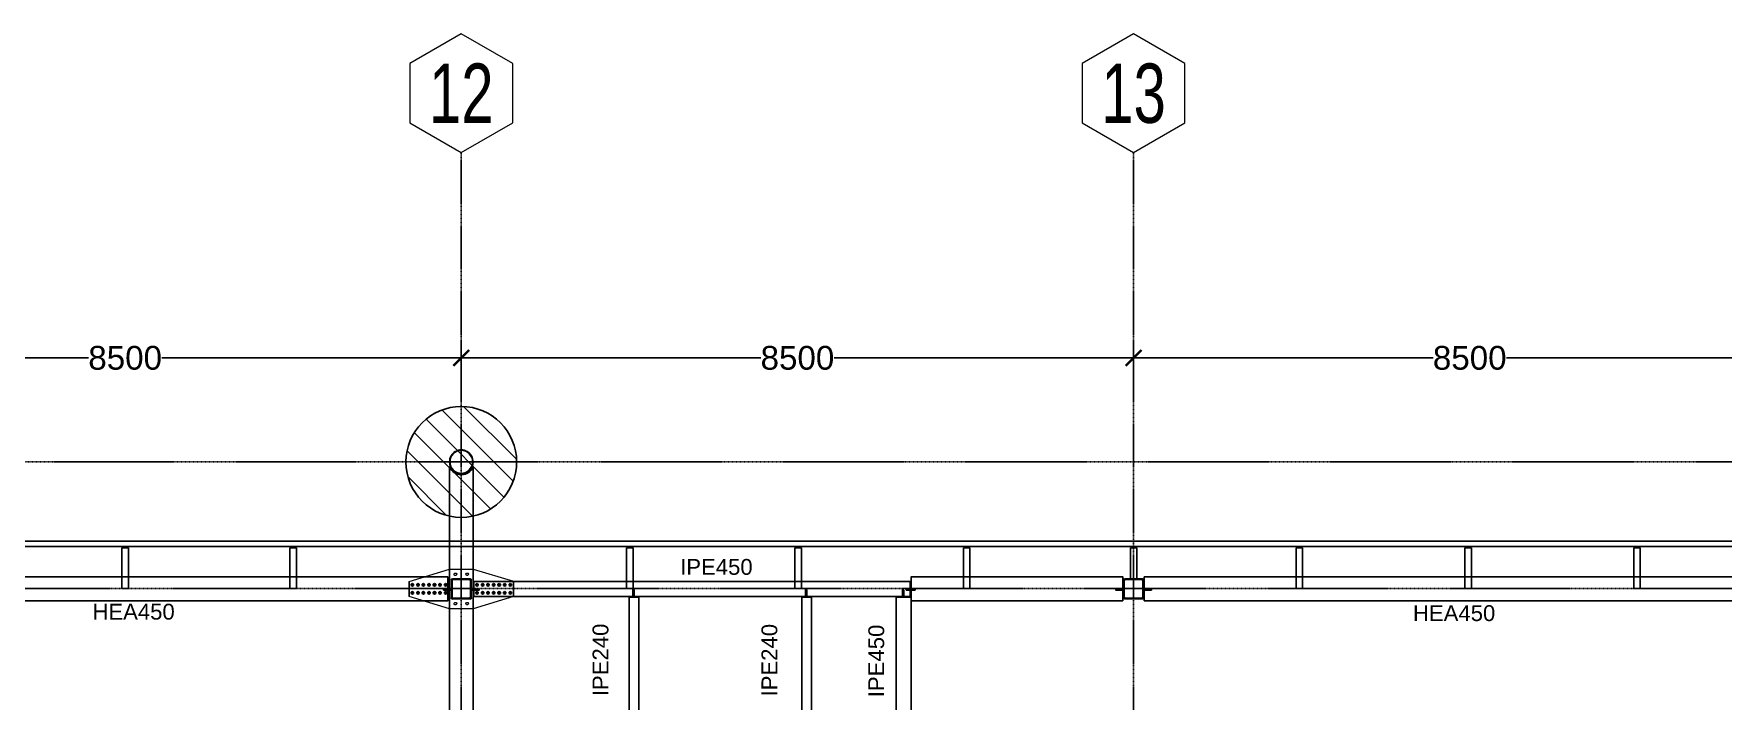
# Model space of a CAD drawing. Header units: millimetres. Extents: x -12345 to 95575, y -14368 to 31862.
# Drawn here: x 45595 to 66955, y 22478 to 30907 of the extents above; entities that cross this region are included whole.
import ezdxf
from ezdxf.enums import TextEntityAlignment as Align

# ---------------------------------------------------------------- set-up
doc = ezdxf.new("R2010")
doc.units = ezdxf.units.MM
doc.header["$LTSCALE"] = 0.95
doc.linetypes.add('DXK_LINE_DOT3', pattern=[5.9187, 2.979, -0.9799, 0.9799, -0.9799])
doc.layers.get('0').update_dxf_attribs({"color": 255})
for name, color, linetype, lineweight in [('0-3', 250, 'Continuous', 5), ('E_COLUMNAS', 1, 'Continuous', 18), ('E_COLUMNAS-1', 1, 'Continuous', 25), ('E_COLUMNAS-3', 1, 'Continuous', 35), ('E_TEXTO', 3, 'Continuous', 9), ('E_VIGAS-1', 254, 'Continuous', 25), ('HCB_EJES', 1, 'DXK_LINE_DOT3', 9), ('S-COLS-HDLN-1', 52, 'Continuous', 9), ('S-COLS-HDLN-2', 52, 'Continuous', 35)]:
    doc.layers.add(name, color=color, linetype=linetype, lineweight=lineweight)
for name, color, linetype in [('COTAS', 8, 'Continuous'), ('HCB-EJES', 1, 'Continuous'), ('HCB-ROTULOS', 2, 'Continuous'), ('HCB_VIGAS', 4, 'Continuous')]:
    doc.layers.add(name, color=color, linetype=linetype)
doc.styles.add('VERDANA', font='arial.ttf')
doc.dimstyles.new('1.125', dxfattribs={"dimscale": 0, "dimtxt": 300, "dimasz": 200, "dimexe": 4, "dimexo": 4, "dimgap": 15, "dimtad": 0, "dimdec": 0, "dimzin": 4, "dimdsep": 46, "dimtxsty": 'VERDANA', "dimblk": 'ARCHTICK', "dimcen": -10, "dimclrd": 256, "dimclrt": 3, "dimadec": 0, "dimazin": 0, "dimtfac": 1, "dimtdec": 0, "dimtmove": 2, "dimatfit": 0, "dimldrblk": 'OBLIQUE', "dimfxl": 0.05, "dimtolj": 1, "dimtzin": 0, "dimarcsym": 0})

# ---------------------------------------------------------------- blocks, each defined once
blk = doc.blocks.new('EST_SFM_VIGA-METALICA-SECCION-C - EST_SFM_VIGA-METALICA-UPN160-1505289-_10_00m_N_E_-NIVEL-3 DOC')
at = {"layer": 'E_VIGAS-1'}
for p, q in [((44.822, 0.018), (-44.831, 0.018)), ((-44.831, -0.047), (44.822, -0.047))]:
    blk.add_line(p, q, dxfattribs=at)
blk = doc.blocks.new('DCTIB_CNI_EST_MOD-1A-FAC_0001_rvt-2-_10_00m_N_E_-NIVEL-3 DOC')
at = {"layer": 'E_VIGAS-1'}
for p, q in [((-35.953, 165.076), (-35.953, 165.077)), ((-35.953, 165.077), (-35.925, 165.077)), ((-35.953, 165.076), (-35.871, 165.076)), ((-35.871, 165.076), (-35.953, 165.076)), ((-35.953, 165.076), (-35.953, 164.565)), ((-35.914, 165.088), (-35.909, 165.088)), ((-35.914, 165.082), (-35.914, 165.088)), ((-35.914, 165.077), (-35.914, 165.082)), ((-35.909, 165.088), (-35.909, 165.082)), ((-35.909, 165.082), (-35.909, 165.077)), ((-35.899, 165.077), (-35.871, 165.077)), ((-35.871, 165.077), (-35.871, 165.076)), ((-35.871, 165.076), (-35.871, 164.565)), ((-33.828, 165.076), (-33.828, 165.077)), ((-33.828, 165.077), (-33.8, 165.077)), ((-33.828, 165.076), (-33.746, 165.076)), ((-33.746, 165.076), (-33.828, 165.076)), ((-33.828, 165.076), (-33.828, 164.564)), ((-33.789, 165.088), (-33.784, 165.088)), ((-33.789, 165.082), (-33.789, 165.088)), ((-33.789, 165.077), (-33.789, 165.082)), ((-33.784, 165.088), (-33.784, 165.082)), ((-33.784, 165.082), (-33.784, 165.077)), ((-33.774, 165.077), (-33.746, 165.077)), ((-33.746, 165.077), (-33.746, 165.076)), ((-33.746, 165.076), (-33.746, 164.564)), ((-29.573, 165.076), (-29.573, 165.077)), ((-29.573, 165.077), (-29.545, 165.077)), ((-29.573, 165.076), (-29.491, 165.076)), ((-29.491, 165.076), (-29.573, 165.076)), ((-29.573, 165.076), (-29.573, 164.564)), ((-29.535, 165.082), (-29.535, 165.096)), ((-29.535, 165.077), (-29.535, 165.082)), ((-29.53, 165.096), (-29.53, 165.082)), ((-29.53, 165.082), (-29.53, 165.077)), ((-29.519, 165.077), (-29.491, 165.077)), ((-29.491, 165.077), (-29.491, 165.076)), ((-29.491, 165.076), (-29.491, 164.564)), ((-27.443, 165.076), (-27.443, 165.077)), ((-27.443, 165.077), (-27.415, 165.077)), ((-27.443, 165.076), (-27.361, 165.076)), ((-27.361, 165.076), (-27.443, 165.076)), ((-27.443, 165.076), (-27.443, 164.564)), ((-27.405, 165.082), (-27.405, 165.096)), ((-27.405, 165.077), (-27.405, 165.082)), ((-27.4, 165.096), (-27.4, 165.082)), ((-27.4, 165.082), (-27.4, 165.077)), ((-27.389, 165.077), (-27.361, 165.077)), ((-27.361, 165.077), (-27.361, 165.076)), ((-27.361, 165.076), (-27.361, 164.564)), ((-25.313, 165.076), (-25.313, 165.077)), ((-25.313, 165.077), (-25.285, 165.077)), ((-25.313, 165.076), (-25.231, 165.076)), ((-25.231, 165.076), (-25.313, 165.076)), ((-25.313, 165.076), (-25.313, 164.566)), ((-25.275, 165.088), (-25.27, 165.088)), ((-25.275, 165.082), (-25.275, 165.088)), ((-25.275, 165.077), (-25.275, 165.082)), ((-25.27, 165.088), (-25.27, 165.082)), ((-25.27, 165.082), (-25.27, 165.077)), ((-25.259, 165.077), (-25.231, 165.077)), ((-25.231, 165.077), (-25.231, 165.076)), ((-25.231, 165.076), (-25.231, 164.566)), ((-23.203, 165.076), (-23.203, 165.077)), ((-23.203, 165.077), (-23.175, 165.077)), ((-23.203, 165.076), (-23.121, 165.076)), ((-23.121, 165.076), (-23.203, 165.076)), ((-23.203, 165.076), (-23.203, 164.685)), ((-23.165, 165.082), (-23.165, 165.096)), ((-23.165, 165.077), (-23.165, 165.082)), ((-23.16, 165.096), (-23.16, 165.082)), ((-23.16, 165.082), (-23.16, 165.077)), ((-23.149, 165.077), (-23.121, 165.077)), ((-23.121, 165.077), (-23.121, 165.076)), ((-23.121, 165.076), (-23.121, 164.685)), ((-21.108, 165.076), (-21.108, 165.077)), ((-21.108, 165.077), (-21.08, 165.077)), ((-21.108, 165.076), (-21.026, 165.076)), ((-21.026, 165.076), (-21.108, 165.076)), ((-21.108, 165.076), (-21.108, 164.564)), ((-21.069, 165.082), (-21.069, 165.096)), ((-21.069, 165.077), (-21.069, 165.082)), ((-21.064, 165.096), (-21.064, 165.082)), ((-21.064, 165.082), (-21.064, 165.077)), ((-21.054, 165.077), (-21.026, 165.077)), ((-21.026, 165.077), (-21.026, 165.076)), ((-21.026, 165.076), (-21.026, 164.564)), ((-18.973, 165.076), (-18.973, 165.077)), ((-18.973, 165.077), (-18.945, 165.077)), ((-18.973, 165.076), (-18.891, 165.076)), ((-18.891, 165.076), (-18.973, 165.076)), ((-18.973, 165.076), (-18.973, 164.564)), ((-18.934, 165.082), (-18.934, 165.096)), ((-18.934, 165.077), (-18.934, 165.082)), ((-18.929, 165.096), (-18.929, 165.082)), ((-18.929, 165.082), (-18.929, 165.077)), ((-18.919, 165.077), (-18.891, 165.077)), ((-18.891, 165.077), (-18.891, 165.076)), ((-18.891, 165.076), (-18.891, 164.564)), ((-16.838, 165.076), (-16.838, 165.077)), ((-16.838, 165.077), (-16.81, 165.077)), ((-16.838, 165.076), (-16.756, 165.076)), ((-16.756, 165.076), (-16.838, 165.076)), ((-16.838, 165.076), (-16.838, 164.564)), ((-16.799, 165.082), (-16.799, 165.096)), ((-16.799, 165.077), (-16.799, 165.082)), ((-16.794, 165.096), (-16.794, 165.082)), ((-16.794, 165.082), (-16.794, 165.077)), ((-16.784, 165.077), (-16.756, 165.077)), ((-16.756, 165.077), (-16.756, 165.076)), ((-16.756, 165.076), (-16.756, 164.564)), ((-35.871, 164.565), (-35.953, 164.565)), ((-33.746, 164.564), (-33.828, 164.564)), ((-29.491, 164.564), (-29.573, 164.564)), ((-27.361, 164.564), (-27.443, 164.564)), ((-25.231, 164.566), (-25.313, 164.566)), ((-23.121, 164.685), (-23.203, 164.685)), ((-21.026, 164.564), (-21.108, 164.564)), ((-18.891, 164.564), (-18.973, 164.564)), ((-16.756, 164.564), (-16.838, 164.564))]:
    blk.add_line(p, q, dxfattribs=at)
for points, knots in [([(-35.925, 165.077), (-35.924, 165.077), (-35.923, 165.077), (-35.92, 165.077), (-35.918, 165.078), (-35.916, 165.078), (-35.915, 165.08), (-35.914, 165.081), (-35.914, 165.082)], [0, 0, 0, 0, 0.142857, 0.285714, 0.428571, 0.571429, 0.785714, 1, 1, 1, 1]), ([(-35.914, 165.082), (-35.914, 165.081), (-35.915, 165.08), (-35.916, 165.078), (-35.918, 165.078), (-35.919, 165.077), (-35.92, 165.077), (-35.922, 165.077), (-35.924, 165.077), (-35.925, 165.077)], [0, 0, 0, 0, 0.285714, 0.428571, 0.571429, 0.678571, 0.732143, 0.785714, 1, 1, 1, 1]), ([(-35.899, 165.077), (-35.9, 165.077), (-35.901, 165.077), (-35.904, 165.077), (-35.906, 165.078), (-35.908, 165.078), (-35.909, 165.08), (-35.909, 165.081), (-35.909, 165.082)], [0, 0, 0, 0, 0.142857, 0.285714, 0.428571, 0.571429, 0.785714, 1, 1, 1, 1]), ([(-35.909, 165.082), (-35.909, 165.081), (-35.909, 165.08), (-35.907, 165.078), (-35.906, 165.078), (-35.904, 165.077), (-35.903, 165.077), (-35.902, 165.077), (-35.9, 165.077), (-35.899, 165.077)], [0, 0, 0, 0, 0.285714, 0.428571, 0.571429, 0.678571, 0.732143, 0.785714, 1, 1, 1, 1]), ([(-33.8, 165.077), (-33.799, 165.077), (-33.798, 165.077), (-33.795, 165.077), (-33.793, 165.078), (-33.791, 165.078), (-33.79, 165.08), (-33.789, 165.081), (-33.789, 165.082)], [0, 0, 0, 0, 0.142857, 0.285714, 0.428571, 0.571429, 0.785714, 1, 1, 1, 1]), ([(-33.789, 165.082), (-33.789, 165.081), (-33.79, 165.08), (-33.791, 165.078), (-33.793, 165.078), (-33.794, 165.077), (-33.795, 165.077), (-33.797, 165.077), (-33.799, 165.077), (-33.8, 165.077)], [0, 0, 0, 0, 0.285714, 0.428571, 0.571429, 0.678571, 0.732143, 0.785714, 1, 1, 1, 1]), ([(-33.774, 165.077), (-33.775, 165.077), (-33.776, 165.077), (-33.779, 165.077), (-33.781, 165.078), (-33.783, 165.078), (-33.784, 165.08), (-33.784, 165.081), (-33.784, 165.082)], [0, 0, 0, 0, 0.142857, 0.285714, 0.428571, 0.571429, 0.785714, 1, 1, 1, 1]), ([(-33.784, 165.082), (-33.784, 165.081), (-33.784, 165.08), (-33.782, 165.078), (-33.781, 165.078), (-33.779, 165.077), (-33.778, 165.077), (-33.777, 165.077), (-33.775, 165.077), (-33.774, 165.077)], [0, 0, 0, 0, 0.285714, 0.428571, 0.571429, 0.678571, 0.732143, 0.785714, 1, 1, 1, 1]), ([(-29.545, 165.077), (-29.544, 165.077), (-29.543, 165.077), (-29.54, 165.077), (-29.538, 165.078), (-29.536, 165.078), (-29.535, 165.08), (-29.535, 165.081), (-29.535, 165.082)], [0, 0, 0, 0, 0.142857, 0.285714, 0.428571, 0.571429, 0.785714, 1, 1, 1, 1]), ([(-29.535, 165.082), (-29.535, 165.081), (-29.535, 165.08), (-29.537, 165.078), (-29.538, 165.078), (-29.54, 165.077), (-29.541, 165.077), (-29.542, 165.077), (-29.544, 165.077), (-29.545, 165.077)], [0, 0, 0, 0, 0.285714, 0.428571, 0.571429, 0.678571, 0.732143, 0.785714, 1, 1, 1, 1]), ([(-29.519, 165.077), (-29.52, 165.077), (-29.521, 165.077), (-29.524, 165.077), (-29.526, 165.078), (-29.528, 165.078), (-29.529, 165.08), (-29.53, 165.081), (-29.53, 165.082)], [0, 0, 0, 0, 0.142857, 0.285714, 0.428571, 0.571429, 0.785714, 1, 1, 1, 1]), ([(-29.53, 165.082), (-29.53, 165.081), (-29.529, 165.08), (-29.528, 165.078), (-29.526, 165.078), (-29.525, 165.077), (-29.524, 165.077), (-29.522, 165.077), (-29.52, 165.077), (-29.519, 165.077)], [0, 0, 0, 0, 0.285714, 0.428571, 0.571429, 0.678571, 0.732143, 0.785714, 1, 1, 1, 1]), ([(-27.415, 165.077), (-27.414, 165.077), (-27.413, 165.077), (-27.41, 165.077), (-27.408, 165.078), (-27.406, 165.078), (-27.405, 165.08), (-27.405, 165.081), (-27.405, 165.082)], [0, 0, 0, 0, 0.142857, 0.285714, 0.428571, 0.571429, 0.785714, 1, 1, 1, 1]), ([(-27.405, 165.082), (-27.405, 165.081), (-27.405, 165.08), (-27.407, 165.078), (-27.408, 165.078), (-27.41, 165.077), (-27.411, 165.077), (-27.412, 165.077), (-27.414, 165.077), (-27.415, 165.077)], [0, 0, 0, 0, 0.285714, 0.428571, 0.571429, 0.678571, 0.732143, 0.785714, 1, 1, 1, 1]), ([(-27.389, 165.077), (-27.39, 165.077), (-27.391, 165.077), (-27.394, 165.077), (-27.396, 165.078), (-27.398, 165.078), (-27.399, 165.08), (-27.4, 165.081), (-27.4, 165.082)], [0, 0, 0, 0, 0.142857, 0.285714, 0.428571, 0.571429, 0.785714, 1, 1, 1, 1]), ([(-27.4, 165.082), (-27.4, 165.081), (-27.399, 165.08), (-27.398, 165.078), (-27.396, 165.078), (-27.395, 165.077), (-27.394, 165.077), (-27.392, 165.077), (-27.39, 165.077), (-27.389, 165.077)], [0, 0, 0, 0, 0.285714, 0.428571, 0.571429, 0.678571, 0.732143, 0.785714, 1, 1, 1, 1]), ([(-25.285, 165.077), (-25.284, 165.077), (-25.283, 165.077), (-25.28, 165.077), (-25.278, 165.078), (-25.276, 165.078), (-25.275, 165.08), (-25.275, 165.081), (-25.275, 165.082)], [0, 0, 0, 0, 0.142857, 0.285714, 0.428571, 0.571429, 0.785714, 1, 1, 1, 1]), ([(-25.275, 165.082), (-25.275, 165.081), (-25.275, 165.08), (-25.277, 165.078), (-25.278, 165.078), (-25.28, 165.077), (-25.281, 165.077), (-25.282, 165.077), (-25.284, 165.077), (-25.285, 165.077)], [0, 0, 0, 0, 0.285714, 0.428571, 0.571429, 0.678571, 0.732143, 0.785714, 1, 1, 1, 1]), ([(-25.259, 165.077), (-25.26, 165.077), (-25.261, 165.077), (-25.264, 165.077), (-25.266, 165.078), (-25.268, 165.078), (-25.269, 165.08), (-25.27, 165.081), (-25.27, 165.082)], [0, 0, 0, 0, 0.142857, 0.285714, 0.428571, 0.571429, 0.785714, 1, 1, 1, 1]), ([(-25.27, 165.082), (-25.27, 165.081), (-25.269, 165.08), (-25.268, 165.078), (-25.266, 165.078), (-25.265, 165.077), (-25.264, 165.077), (-25.262, 165.077), (-25.26, 165.077), (-25.259, 165.077)], [0, 0, 0, 0, 0.285714, 0.428571, 0.571429, 0.678571, 0.732143, 0.785714, 1, 1, 1, 1]), ([(-23.175, 165.077), (-23.174, 165.077), (-23.173, 165.077), (-23.17, 165.077), (-23.168, 165.078), (-23.166, 165.078), (-23.165, 165.08), (-23.165, 165.081), (-23.165, 165.082)], [0, 0, 0, 0, 0.142857, 0.285714, 0.428571, 0.571429, 0.785714, 1, 1, 1, 1]), ([(-23.165, 165.082), (-23.165, 165.081), (-23.165, 165.08), (-23.167, 165.078), (-23.168, 165.078), (-23.17, 165.077), (-23.171, 165.077), (-23.172, 165.077), (-23.174, 165.077), (-23.175, 165.077)], [0, 0, 0, 0, 0.285714, 0.428571, 0.571429, 0.678571, 0.732143, 0.785714, 1, 1, 1, 1]), ([(-23.149, 165.077), (-23.15, 165.077), (-23.151, 165.077), (-23.154, 165.077), (-23.156, 165.078), (-23.158, 165.078), (-23.159, 165.08), (-23.16, 165.081), (-23.16, 165.082)], [0, 0, 0, 0, 0.142857, 0.285714, 0.428571, 0.571429, 0.785714, 1, 1, 1, 1]), ([(-23.16, 165.082), (-23.16, 165.081), (-23.159, 165.08), (-23.158, 165.078), (-23.156, 165.078), (-23.155, 165.077), (-23.154, 165.077), (-23.152, 165.077), (-23.15, 165.077), (-23.149, 165.077)], [0, 0, 0, 0, 0.285714, 0.428571, 0.571429, 0.678571, 0.732143, 0.785714, 1, 1, 1, 1]), ([(-21.08, 165.077), (-21.079, 165.077), (-21.078, 165.077), (-21.075, 165.077), (-21.073, 165.078), (-21.071, 165.078), (-21.07, 165.08), (-21.069, 165.081), (-21.069, 165.082)], [0, 0, 0, 0, 0.142857, 0.285714, 0.428571, 0.571429, 0.785714, 1, 1, 1, 1]), ([(-21.069, 165.082), (-21.069, 165.081), (-21.07, 165.08), (-21.071, 165.078), (-21.073, 165.078), (-21.074, 165.077), (-21.075, 165.077), (-21.077, 165.077), (-21.079, 165.077), (-21.08, 165.077)], [0, 0, 0, 0, 0.285714, 0.428571, 0.571429, 0.678571, 0.732143, 0.785714, 1, 1, 1, 1]), ([(-21.054, 165.077), (-21.055, 165.077), (-21.056, 165.077), (-21.059, 165.077), (-21.061, 165.078), (-21.063, 165.078), (-21.064, 165.08), (-21.064, 165.081), (-21.064, 165.082)], [0, 0, 0, 0, 0.142857, 0.285714, 0.428571, 0.571429, 0.785714, 1, 1, 1, 1]), ([(-21.064, 165.082), (-21.064, 165.081), (-21.064, 165.08), (-21.062, 165.078), (-21.061, 165.078), (-21.059, 165.077), (-21.058, 165.077), (-21.057, 165.077), (-21.055, 165.077), (-21.054, 165.077)], [0, 0, 0, 0, 0.285714, 0.428571, 0.571429, 0.678571, 0.732143, 0.785714, 1, 1, 1, 1]), ([(-18.945, 165.077), (-18.944, 165.077), (-18.943, 165.077), (-18.94, 165.077), (-18.938, 165.078), (-18.936, 165.078), (-18.935, 165.08), (-18.934, 165.081), (-18.934, 165.082)], [0, 0, 0, 0, 0.142857, 0.285714, 0.428571, 0.571429, 0.785714, 1, 1, 1, 1]), ([(-18.934, 165.082), (-18.934, 165.081), (-18.935, 165.08), (-18.936, 165.078), (-18.938, 165.078), (-18.939, 165.077), (-18.94, 165.077), (-18.942, 165.077), (-18.944, 165.077), (-18.945, 165.077)], [0, 0, 0, 0, 0.285714, 0.428571, 0.571429, 0.678571, 0.732143, 0.785714, 1, 1, 1, 1]), ([(-18.919, 165.077), (-18.92, 165.077), (-18.921, 165.077), (-18.924, 165.077), (-18.926, 165.078), (-18.928, 165.078), (-18.929, 165.08), (-18.929, 165.081), (-18.929, 165.082)], [0, 0, 0, 0, 0.142857, 0.285714, 0.428571, 0.571429, 0.785714, 1, 1, 1, 1]), ([(-18.929, 165.082), (-18.929, 165.081), (-18.929, 165.08), (-18.927, 165.078), (-18.926, 165.078), (-18.924, 165.077), (-18.923, 165.077), (-18.922, 165.077), (-18.92, 165.077), (-18.919, 165.077)], [0, 0, 0, 0, 0.285714, 0.428571, 0.571429, 0.678571, 0.732143, 0.785714, 1, 1, 1, 1]), ([(-16.81, 165.077), (-16.809, 165.077), (-16.808, 165.077), (-16.805, 165.077), (-16.803, 165.078), (-16.801, 165.078), (-16.8, 165.08), (-16.799, 165.081), (-16.799, 165.082)], [0, 0, 0, 0, 0.142857, 0.285714, 0.428571, 0.571429, 0.785714, 1, 1, 1, 1]), ([(-16.799, 165.082), (-16.799, 165.081), (-16.8, 165.08), (-16.801, 165.078), (-16.803, 165.078), (-16.804, 165.077), (-16.805, 165.077), (-16.807, 165.077), (-16.809, 165.077), (-16.81, 165.077)], [0, 0, 0, 0, 0.285714, 0.428571, 0.571429, 0.678571, 0.732143, 0.785714, 1, 1, 1, 1]), ([(-16.784, 165.077), (-16.785, 165.077), (-16.786, 165.077), (-16.789, 165.077), (-16.791, 165.078), (-16.793, 165.078), (-16.794, 165.08), (-16.794, 165.081), (-16.794, 165.082)], [0, 0, 0, 0, 0.142857, 0.285714, 0.428571, 0.571429, 0.785714, 1, 1, 1, 1]), ([(-16.794, 165.082), (-16.794, 165.081), (-16.794, 165.08), (-16.792, 165.078), (-16.791, 165.078), (-16.789, 165.077), (-16.788, 165.077), (-16.787, 165.077), (-16.785, 165.077), (-16.784, 165.077)], [0, 0, 0, 0, 0.285714, 0.428571, 0.571429, 0.678571, 0.732143, 0.785714, 1, 1, 1, 1])]:
    blk.add_open_spline(points, degree=3, knots=knots, dxfattribs=at)
blk.add_blockref('EST_SFM_VIGA-METALICA-SECCION-C - EST_SFM_VIGA-METALICA-UPN160-1505289-_10_00m_N_E_-NIVEL-3 DOC', (-41.042, 165.143), dxfattribs=at)
blk = doc.blocks.new('EST_SCM_COLUMNA-METALICA-SECCION-CUADRADA - EST_SCM_COLUMNA-TUBULAR-CUADRADA_PTEØ_250x250e_8mm-V55-_10_00m_N_E_-NIVEL-3 DOC')
at = {"layer": 'S-COLS-HDLN-1'}
h = blk.add_hatch(dxfattribs=at)
h.set_pattern_fill('FP_28', color=256, style=0, pattern_type=2)
h.set_pattern_definition([(135, (31.662, -164.559), (-0.15909903, -0.15909903), [])])
h.paths.add_polyline_path([(-0.109, -0.125), (0.109, -0.125), (0.12, -0.12), (0.125, -0.109), (0.125, 0.109), (0.12, 0.12), (0.109, 0.125), (-0.109, 0.125), (-0.12, 0.12), (-0.125, 0.109), (-0.125, -0.109), (-0.12, -0.12), (-0.117, -0.122)])
h.paths.add_polyline_path([(0.109, -0.117), (-0.109, -0.117), (-0.115, -0.115), (-0.117, -0.109), (-0.117, 0.109), (-0.115, 0.115), (-0.109, 0.117), (0.109, 0.117), (0.115, 0.115), (0.117, 0.109), (0.117, -0.109), (0.115, -0.115)])
at = {"layer": 'E_COLUMNAS-1'}
for p, q in [((-0.125, 0.109), (-0.125, -0.109)), ((-0.117, -0.109), (-0.117, 0.109)), ((0.109, 0.125), (-0.109, 0.125)), ((-0.109, 0.117), (0.109, 0.117)), ((0.117, 0.109), (0.117, -0.109)), ((0.125, -0.109), (0.125, 0.109)), ((0.109, -0.117), (-0.109, -0.117)), ((-0.109, -0.125), (0.109, -0.125))]:
    blk.add_line(p, q, dxfattribs=at)
for centre, radius, start, end in [((-0.109, 0.109), 0.016, 90, 180), ((-0.109, 0.109), 0.008, 90, 180), ((0.109, 0.109), 0.016, 360, 90), ((0.109, 0.109), 0.008, 0, 90), ((-0.109, -0.109), 0.016, 180, 270), ((-0.109, -0.109), 0.008, 180, 270), ((0.109, -0.109), 0.016, 270, 360), ((0.109, -0.109), 0.008, 270, 360)]:
    blk.add_arc(centre, radius, start, end, dxfattribs=at)
at = {"layer": 'S-COLS-HDLN-2'}
for centre, radius, start, end in [((-0.109, 0.109), 0.016, 91.3767, 178.6233), ((-0.109, 0.109), 0.008, 92.7534, 177.2466), ((0.109, 0.109), 0.016, 1.3767, 88.6233), ((0.109, 0.109), 0.008, 2.7534, 87.2466), ((-0.109, -0.109), 0.016, 181.3767, 268.6233), ((-0.109, -0.109), 0.008, 182.7534, 267.2466), ((0.109, -0.109), 0.016, 271.3767, 358.6233), ((0.109, -0.109), 0.008, 272.7534, 357.2466)]:
    blk.add_arc(centre, radius, start, end, dxfattribs=at)
blk = doc.blocks.new('EST_SCM_COLUMNA-METALICA-SECCION-CUADRADA - EST_SCM_COLUMNA-TUBULAR-CUADRADA_PTEØ_250x250e_8mm-V56-_10_00m_N_E_-NIVEL-3 DOC')
at = {"layer": 'S-COLS-HDLN-1'}
h = blk.add_hatch(dxfattribs=at)
h.set_pattern_fill('FP_29', color=256, style=0, pattern_type=2)
h.set_pattern_definition([(135, (23.162, -164.559), (-0.15909903, -0.15909903), [])])
h.paths.add_polyline_path([(-0.08, -0.125), (0.11, -0.124), (0.12, -0.12), (0.125, -0.109), (0.125, 0.109), (0.12, 0.12), (0.109, 0.125), (-0.11, 0.124), (-0.12, 0.12), (-0.125, 0.109), (-0.125, -0.109), (-0.12, -0.12), (-0.109, -0.125)])
h.paths.add_polyline_path([(-0.08, -0.117), (-0.109, -0.117), (-0.115, -0.115), (-0.117, -0.109), (-0.117, 0.11), (-0.115, 0.115), (-0.109, 0.117), (0.109, 0.117), (0.115, 0.115), (0.117, 0.109), (0.117, -0.109), (0.115, -0.115), (0.109, -0.117), (0.103, -0.117)])
at = {"layer": 'E_COLUMNAS-1'}
for p, q in [((-0.125, 0.109), (-0.125, -0.109)), ((-0.117, -0.109), (-0.117, 0.109)), ((0.109, 0.125), (-0.109, 0.125)), ((-0.109, 0.117), (0.109, 0.117)), ((0.117, 0.109), (0.117, -0.109)), ((0.125, -0.109), (0.125, 0.109)), ((0.109, -0.117), (-0.109, -0.117)), ((-0.109, -0.125), (0.109, -0.125))]:
    blk.add_line(p, q, dxfattribs=at)
for centre, radius, start, end in [((-0.109, 0.109), 0.016, 90, 180), ((-0.109, 0.109), 0.016, 139.7676, 178.6233), ((-0.109, 0.109), 0.016, 91.3767, 130.2324), ((-0.109, 0.109), 0.008, 90, 180), ((0.109, 0.109), 0.016, 360, 90), ((0.109, 0.109), 0.016, 49.7676, 88.6233), ((0.109, 0.109), 0.008, 0, 90), ((0.109, 0.109), 0.016, 1.3767, 40.2324), ((-0.109, -0.109), 0.016, 180, 270), ((-0.109, -0.109), 0.016, 181.3767, 220.2324), ((-0.109, -0.109), 0.016, 229.7676, 268.6233), ((-0.109, -0.109), 0.008, 180, 270), ((0.109, -0.109), 0.016, 270, 360), ((0.109, -0.109), 0.008, 270, 360), ((0.109, -0.109), 0.016, 271.3767, 310.2324), ((0.109, -0.109), 0.016, 319.7676, 358.6233)]:
    blk.add_arc(centre, radius, start, end, dxfattribs=at)
at = {"layer": 'S-COLS-HDLN-2'}
for centre, radius, start, end in [((-0.109, 0.109), 0.016, 130.4121, 139.5879), ((-0.109, 0.109), 0.008, 92.7534, 177.2466), ((0.109, 0.109), 0.008, 2.7534, 87.2466), ((0.109, 0.109), 0.016, 40.4121, 49.5879), ((-0.109, -0.109), 0.016, 220.4121, 229.5879), ((-0.109, -0.109), 0.008, 182.7534, 267.2466), ((0.109, -0.109), 0.008, 272.7534, 357.2466), ((0.109, -0.109), 0.016, 310.4121, 319.5879)]:
    blk.add_arc(centre, radius, start, end, dxfattribs=at)
blk = doc.blocks.new('_ArchTick')
at = {"color": 0, "linetype": 'ByBlock', "const_width": 0.15}
blk.add_lwpolyline([(-0.5, -0.5), (0.5, 0.5)], dxfattribs=at)
blk = doc.blocks.new('*D604')
at = {"layer": 'COTAS', "color": 0, "lineweight": -2, "transparency": 16777216}
for p, q in [((42500, 27027), (42500, 26809)), ((51000, 27027), (51000, 26809))]:
    blk.add_line(p, q, dxfattribs=at)
at = {"layer": 'COTAS', "lineweight": -2, "transparency": 16777216}
for p, q in [((42500, 26813), (46287, 26813)), ((51000, 26813), (47213, 26813))]:
    blk.add_line(p, q, dxfattribs=at)
at = {"layer": 'Defpoints', "color": 0, "transparency": 16777216}
for p in [(42500, 27031), (51000, 27031), (51000, 26813)]:
    blk.add_point(p, dxfattribs=at)
at = {"layer": 'COTAS', "lineweight": -2, "transparency": 16777216, "xscale": 200, "yscale": 200, "zscale": 200, "rotation": 180}
blk.add_blockref('_ArchTick', (42500, 26813), dxfattribs=at)
at = {"layer": 'COTAS', "lineweight": -2, "transparency": 16777216, "xscale": 200, "yscale": 200, "zscale": 200}
blk.add_blockref('_ArchTick', (51000, 26813), dxfattribs=at)
at = {"layer": 'COTAS', "color": 3, "transparency": 16777216, "insert": (46750, 26813), "char_height": 300, "attachment_point": 5, "style": 'VERDANA'}
blk.add_mtext('\\A1;8500', dxfattribs=at)
blk = doc.blocks.new('_Oblique')
at = {"color": 0, "linetype": 'ByBlock', "lineweight": -2}
blk.add_line((-0.5, -0.5), (0.5, 0.5), dxfattribs=at)
blk = doc.blocks.new('*D605')
at = {"layer": 'COTAS', "color": 0, "lineweight": -2, "transparency": 16777216}
for p, q in [((51000, 27027), (51000, 26809)), ((59500, 27037), (59500, 26809))]:
    blk.add_line(p, q, dxfattribs=at)
at = {"layer": 'COTAS', "lineweight": -2, "transparency": 16777216}
for p, q in [((51000, 26813), (54787, 26813)), ((59500, 26813), (55713, 26813))]:
    blk.add_line(p, q, dxfattribs=at)
at = {"layer": 'Defpoints', "color": 0, "transparency": 16777216}
for p in [(51000, 27031), (59500, 27041), (59500, 26813)]:
    blk.add_point(p, dxfattribs=at)
at = {"layer": 'COTAS', "lineweight": -2, "transparency": 16777216, "xscale": 200, "yscale": 200, "zscale": 200, "rotation": 180}
blk.add_blockref('_ArchTick', (51000, 26813), dxfattribs=at)
at = {"layer": 'COTAS', "lineweight": -2, "transparency": 16777216, "xscale": 200, "yscale": 200, "zscale": 200}
blk.add_blockref('_ArchTick', (59500, 26813), dxfattribs=at)
at = {"layer": 'COTAS', "color": 3, "transparency": 16777216, "insert": (55250, 26813), "char_height": 300, "attachment_point": 5, "style": 'VERDANA'}
blk.add_mtext('\\A1;8500', dxfattribs=at)
blk = doc.blocks.new('*D606')
at = {"layer": 'COTAS', "lineweight": -2, "transparency": 16777216}
for p, q in [((59500, 26813), (63287, 26813)), ((68000, 26813), (64213, 26813))]:
    blk.add_line(p, q, dxfattribs=at)
at = {"layer": 'Defpoints', "color": 0, "transparency": 16777216}
for p in [(59500, 26813), (68000, 26813), (68000, 26813)]:
    blk.add_point(p, dxfattribs=at)
at = {"layer": 'COTAS', "lineweight": -2, "transparency": 16777216, "xscale": 200, "yscale": 200, "zscale": 200, "rotation": 180}
blk.add_blockref('_ArchTick', (59500, 26813), dxfattribs=at)
at = {"layer": 'COTAS', "lineweight": -2, "transparency": 16777216, "xscale": 200, "yscale": 200, "zscale": 200}
blk.add_blockref('_ArchTick', (68000, 26813), dxfattribs=at)
at = {"layer": 'COTAS', "color": 3, "transparency": 16777216, "insert": (63750, 26813), "char_height": 300, "attachment_point": 5, "style": 'VERDANA'}
blk.add_mtext('\\A1;8500', dxfattribs=at)
blk = doc.blocks.new('Bolt-72574620-1967 - 1471')
at = {"color": 253, "linetype": 'Continuous'}
for p, q in [((46076, 28239), (46091, 28247)), ((46076, 28221), (46076, 28239)), ((46091, 28213), (46076, 28221)), ((46091, 28247), (46106, 28239)), ((46106, 28221), (46091, 28213)), ((46106, 28239), (46106, 28221)), ((46146, 28239), (46161, 28247)), ((46146, 28221), (46146, 28239)), ((46161, 28213), (46146, 28221)), ((46161, 28247), (46176, 28239)), ((46176, 28221), (46161, 28213)), ((46176, 28239), (46176, 28221)), ((46216, 28239), (46231, 28247)), ((46216, 28221), (46216, 28239)), ((46231, 28213), (46216, 28221)), ((46231, 28247), (46246, 28239)), ((46246, 28221), (46231, 28213)), ((46246, 28239), (46246, 28221)), ((46286, 28239), (46301, 28247)), ((46286, 28221), (46286, 28239)), ((46301, 28213), (46286, 28221)), ((46301, 28247), (46316, 28239)), ((46316, 28221), (46301, 28213)), ((46316, 28239), (46316, 28221)), ((46356, 28239), (46371, 28247)), ((46356, 28221), (46356, 28239)), ((46371, 28213), (46356, 28221)), ((46371, 28247), (46386, 28239)), ((46386, 28221), (46371, 28213)), ((46386, 28239), (46386, 28221)), ((46426, 28239), (46441, 28247)), ((46426, 28221), (46426, 28239)), ((46441, 28213), (46426, 28221)), ((46441, 28247), (46456, 28239)), ((46456, 28222), (46441, 28213)), ((46456, 28239), (46456, 28222)), ((46496, 28239), (46511, 28248)), ((46496, 28222), (46496, 28239)), ((46511, 28213), (46496, 28222)), ((46511, 28248), (46526, 28239)), ((46526, 28222), (46511, 28213)), ((46526, 28239), (46526, 28222)), ((46076, 28139), (46091, 28147)), ((46076, 28121), (46076, 28139)), ((46091, 28113), (46076, 28121)), ((46091, 28147), (46106, 28139)), ((46106, 28121), (46091, 28113)), ((46106, 28139), (46106, 28121)), ((46146, 28139), (46161, 28147)), ((46146, 28121), (46146, 28139)), ((46161, 28113), (46146, 28121)), ((46161, 28147), (46176, 28139)), ((46176, 28121), (46161, 28113)), ((46176, 28139), (46176, 28121)), ((46216, 28139), (46231, 28147)), ((46216, 28121), (46216, 28139)), ((46231, 28113), (46216, 28121)), ((46231, 28147), (46246, 28139)), ((46246, 28121), (46231, 28113)), ((46246, 28139), (46246, 28121)), ((46286, 28139), (46301, 28147)), ((46286, 28121), (46286, 28139)), ((46301, 28113), (46286, 28121)), ((46301, 28147), (46316, 28139)), ((46316, 28121), (46301, 28113)), ((46316, 28139), (46316, 28121)), ((46356, 28139), (46371, 28147)), ((46356, 28121), (46356, 28139)), ((46371, 28113), (46356, 28121)), ((46371, 28147), (46386, 28139)), ((46386, 28121), (46371, 28113)), ((46386, 28139), (46386, 28121)), ((46426, 28139), (46441, 28147)), ((46426, 28121), (46426, 28139)), ((46441, 28113), (46426, 28121)), ((46441, 28147), (46456, 28139)), ((46456, 28122), (46441, 28113)), ((46456, 28139), (46456, 28122)), ((46496, 28139), (46511, 28148)), ((46496, 28122), (46496, 28139)), ((46511, 28113), (46496, 28122)), ((46511, 28148), (46526, 28139)), ((46526, 28122), (46511, 28113)), ((46526, 28139), (46526, 28122))]:
    blk.add_line(p, q, dxfattribs=at)
for centre, radius, start, end in [((46091, 28230), 11.5, 18.0268, 198.0268), ((46091, 28230), 11.5, 198.0268, 18.0268), ((46091, 28230), 10, 90.0268, 270.0268), ((46091, 28230), 10, 270.0268, 90.0268), ((46161, 28230), 11.5, 18.0268, 198.0268), ((46161, 28230), 11.5, 198.0268, 18.0268), ((46161, 28230), 10, 90.0268, 270.0268), ((46161, 28230), 10, 270.0268, 90.0268), ((46231, 28230), 11.5, 18.0268, 198.0268), ((46231, 28230), 11.5, 198.0268, 18.0268), ((46231, 28230), 10, 90.0268, 270.0268), ((46231, 28230), 10, 270.0268, 90.0268), ((46301, 28230), 11.5, 18.0268, 198.0268), ((46301, 28230), 11.5, 198.0268, 18.0268), ((46301, 28230), 10, 90.0268, 270.0268), ((46301, 28230), 10, 270.0268, 90.0268), ((46371, 28230), 11.5, 18.0268, 198.0268), ((46371, 28230), 11.5, 198.0268, 18.0268), ((46371, 28230), 10, 90.0268, 270.0268), ((46371, 28230), 10, 270.0268, 90.0268), ((46441, 28230), 11.5, 18.0268, 198.0268), ((46441, 28230), 11.5, 198.0268, 18.0268), ((46441, 28230), 10, 90.0268, 270.0268), ((46441, 28230), 10, 270.0268, 90.0268), ((46511, 28230), 11.5, 18.0268, 198.0268), ((46511, 28230), 11.5, 198.0268, 18.0268), ((46511, 28230), 10, 90.0268, 270.0268), ((46511, 28230), 10, 270.0268, 90.0268), ((46091, 28130), 11.5, 18.0268, 198.0268), ((46091, 28130), 11.5, 198.0268, 18.0268), ((46091, 28130), 10, 90.0268, 270.0268), ((46091, 28130), 10, 270.0268, 90.0268), ((46161, 28130), 11.5, 18.0268, 198.0268), ((46161, 28130), 11.5, 198.0268, 18.0268), ((46161, 28130), 10, 90.0268, 270.0268), ((46161, 28130), 10, 270.0268, 90.0268), ((46231, 28130), 11.5, 18.0268, 198.0268), ((46231, 28130), 11.5, 198.0268, 18.0268), ((46231, 28130), 10, 90.0268, 270.0268), ((46231, 28130), 10, 270.0268, 90.0268), ((46301, 28130), 11.5, 18.0268, 198.0268), ((46301, 28130), 11.5, 198.0268, 18.0268), ((46301, 28130), 10, 90.0268, 270.0268), ((46301, 28130), 10, 270.0268, 90.0268), ((46371, 28130), 11.5, 18.0268, 198.0268), ((46371, 28130), 11.5, 198.0268, 18.0268), ((46371, 28130), 10, 90.0268, 270.0268), ((46371, 28130), 10, 270.0268, 90.0268), ((46441, 28130), 11.5, 18.0268, 198.0268), ((46441, 28130), 11.5, 198.0268, 18.0268), ((46441, 28130), 10, 90.0268, 270.0268), ((46441, 28130), 10, 270.0268, 90.0268), ((46511, 28130), 11.5, 18.0268, 198.0268), ((46511, 28130), 11.5, 198.0268, 18.0268), ((46511, 28130), 10, 90.0268, 270.0268), ((46511, 28130), 10, 270.0268, 90.0268)]:
    blk.add_arc(centre, radius, start, end, dxfattribs=at)

msp = doc.modelspace()

# ---------------------------------------------------------------- hatches: boundary and pattern name
at = {"layer": 'E_COLUMNAS'}
h = msp.add_hatch(dxfattribs=at)
h.set_pattern_fill('FP_1', color=256, scale=1000, style=0, pattern_type=2)
h.set_pattern_definition([(135, (116662.1, -115162.42), (-159.09903, -159.09903), [])])
h.paths.add_polyline_path([(51000, 24800), (51091.4, 24806), (51181.2, 24823.9), (51267.9, 24853.3), (51350, 24893.8), (51426.1, 24944.7), (51495, 25005), (51555.3, 25073.9), (51606.2, 25150), (51646.7, 25232.1), (51676.1, 25318.8), (51694, 25408.6), (51700, 25500), (51694, 25591.4), (51676.1, 25681.2), (51646.7, 25767.9), (51606.2, 25850), (51555.3, 25926.1), (51495, 25995), (51426.1, 26055.3), (51343.6, 26109.4), (51267.9, 26146.7), (51181.2, 26176.1), (51091.4, 26194), (51000, 26200), (50908.6, 26194), (50818.8, 26176.1), (50732.1, 26146.7), (50650, 26106.2), (50573.9, 26055.3), (50505, 25995), (50444.7, 25926.1), (50393.8, 25850), (50353.3, 25767.9), (50323.9, 25681.2), (50306, 25591.4), (50300, 25500), (50306, 25408.6), (50323.9, 25318.8), (50353.3, 25232.1), (50393.8, 25150), (50444.7, 25073.9), (50505, 25005), (50573.9, 24944.7), (50650, 24893.8), (50732.1, 24853.3), (50818.8, 24823.9), (50908.6, 24806)])
h = msp.add_hatch(dxfattribs=at)
h.set_pattern_fill('FP_1', color=256, scale=1000, style=0, pattern_type=2)
h.set_pattern_definition([(135, (116662.1, -115162.42), (-159.09903, -159.09903), [])])
h.paths.add_polyline_path([(51000, 24800), (51091.4, 24806), (51181.2, 24823.9), (51267.9, 24853.3), (51350, 24893.8), (51426.1, 24944.7), (51495, 25005), (51555.3, 25073.9), (51606.2, 25150), (51646.7, 25232.1), (51676.1, 25318.8), (51694, 25408.6), (51700, 25500), (51694, 25591.4), (51676.1, 25681.2), (51646.7, 25767.9), (51606.2, 25850), (51555.3, 25926.1), (51495, 25995), (51426.1, 26055.3), (51343.6, 26109.4), (51267.9, 26146.7), (51181.2, 26176.1), (51091.4, 26194), (51000, 26200), (50908.6, 26194), (50818.8, 26176.1), (50732.1, 26146.7), (50650, 26106.2), (50573.9, 26055.3), (50505, 25995), (50444.7, 25926.1), (50393.8, 25850), (50353.3, 25767.9), (50323.9, 25681.2), (50306, 25591.4), (50300, 25500), (50306, 25408.6), (50323.9, 25318.8), (50353.3, 25232.1), (50393.8, 25150), (50444.7, 25073.9), (50505, 25005), (50573.9, 24944.7), (50650, 24893.8), (50732.1, 24853.3), (50818.8, 24823.9), (50908.6, 24806)])

# ---------------------------------------------------------------- linework, layer by layer
at = {"color": 8}
for p, q in [((50340.2, 23991.7), (50340, 23801.2)), ((51659.8, 23993.5), (51660, 23801.2))]:
    msp.add_line(p, q, dxfattribs=at)
at = {"layer": 'E_COLUMNAS', "linetype": 'Continuous'}
for points in [[(50847.5, 25499.9, 1), (51152.5, 25500.1, 1)], [(50857.5, 25500.1, 1), (51142.5, 25500, 1)]]:
    msp.add_lwpolyline(points, format="xyb", close=True, dxfattribs=at)
at = {"layer": 'E_COLUMNAS', "color": 8}
for points in [[(50340.2, 23991.2), (50850, 24146.7), (51150, 24146.7), (51659.8, 23993.5)], [(51660, 23801.2), (51150, 23646.7), (50850, 23646.7), (50340, 23801.2)]]:
    msp.add_lwpolyline(points, dxfattribs=at)
for points in [[(50916.3, 24066.7), (50907.7, 24081.7), (50916.3, 24096.7), (50933.7, 24096.7), (50942.3, 24081.7), (50933.7, 24066.7)], [(51066.3, 24096.7), (51083.7, 24096.7), (51092.3, 24081.7), (51083.7, 24066.7), (51066.3, 24066.7), (51057.7, 24081.7)], [(50933.7, 23696.7), (50916.3, 23696.7), (50907.7, 23711.7), (50916.3, 23726.7), (50933.7, 23726.7), (50942.3, 23711.7)], [(51083.7, 23696.7), (51066.3, 23696.7), (51057.7, 23711.7), (51066.3, 23726.7), (51083.7, 23726.7), (51092.3, 23711.7)]]:
    msp.add_lwpolyline(points, close=True, dxfattribs=at)
at = {"layer": 'E_COLUMNAS-1'}
msp.add_circle((51000, 25500), 700, dxfattribs=at)
for start, end in [(0, 180), (180, 0)]:
    msp.add_arc((51000, 25500), 700, start, end, dxfattribs=at)
at = {"layer": 'E_VIGAS-1', "color": 30, "true_color": 0xf26722}
for p, q in [((50830, 23902.6), (50850, 23902.6)), ((50850, 23891.1), (50830, 23891.1)), ((51150, 23901.6), (51170, 23901.6)), ((51170, 23892.2), (51150, 23892.2))]:
    msp.add_line(p, q, dxfattribs=at)
at = {"layer": 'HCB-EJES', "linetype": 'DXK_LINE_DOT3'}
for p, q in [((51000, -3906.8), (51000, 29407)), ((59500, -3906.8), (59500, 29407)), ((-10844.5, 25500), (94075, 25500)), ((-6888.4, 23900.1), (90118.8, 23900.1))]:
    msp.add_line(p, q, dxfattribs=at)
at = {"layer": 'HCB_EJES', "color": 40, "linetype": 'ByBlock', "true_color": 0xf8d731}
for points in [[(50350.5, 29782), (51000, 29407), (51649.5, 29782), (51649.5, 30532), (51000, 30907), (50350.5, 30532)], [(58850.5, 29782), (59500, 29407), (60149.5, 29782), (60149.5, 30532), (59500, 30907), (58850.5, 30532)]]:
    msp.add_lwpolyline(points, close=True, dxfattribs=at)
at = {"layer": 'HCB_VIGAS'}
msp.add_lwpolyline([(51150, 25437.6), (51150, 24100.2), (51150, 16959.2, 0.6839692), (50850, 16959.2), (50850, 22172.4), (50850, 25438, 0.6687642)], format="xyb", close=True, dxfattribs=at)
for points in [[(42635, 23746.9), (42635, 24046.9), (50830, 24046.9), (50830, 23746.9), (42635, 23746.9)], [(56686.7, 23801.9), (51160, 23801.9), (51160, 23991.9), (56486.7, 23991.9), (56676.7, 23991.9), (56676.7, 23801.9)], [(59365, 23746.9), (59365, 23746.9), (56686.7, 23746.9), (56686.7, 24046.9), (59365, 24046.9), (59365, 23746.9)], [(59635, 23746.9), (59635, 24046.9), (67895, 24046.9), (67895, 23746.9), (59635, 23746.9)], [(51125, 23882.2), (51225, 23881.9), (51225, 23892.2), (51127.1, 23892.2), (51125, 23892.2), (51125, 23882.2)], [(55426.7, 22160), (55306.7, 22160), (55306.7, 23791.9), (55426.7, 23791.9), (55426.7, 22150)], [(56686.7, 23781.9), (56686.7, 22160), (56496.7, 22160), (56496.7, 22184.2), (56496.7, 23791.9), (56686.7, 23791.9)], [(59625, 23881.2), (59725, 23880.9), (59725, 23891.1), (59627.1, 23891.2), (59625, 23891.2), (59625, 23881.2)]]:
    msp.add_lwpolyline(points, dxfattribs=at)
for points in [[(50775, 23891.1), (50873, 23891.1), (50875, 23891.1), (50875, 23881.1), (50873.9, 23881.1), (50775, 23881.1)], [(53243.3, 22160), (53123.3, 22160), (53123.3, 23791.9), (53243.3, 23791.9)], [(53169.8, 23801.9), (53179.8, 23801.9), (53179.8, 23892.2), (53169.8, 23892.2)], [(53179.8, 23791.9), (53186.9, 23791.9), (53186.9, 23882.2), (53179.8, 23882.2)], [(55353.1, 23801.9), (55363.1, 23801.9), (55363.1, 23892.2), (55353.1, 23892.2)], [(55363.1, 23791.9), (55370.2, 23791.9), (55370.2, 23882.2), (55363.1, 23882.2)], [(56586.7, 23892.2), (56577.3, 23892.2), (56577.3, 23801.9), (56586.7, 23801.9)], [(56596.7, 23882.2), (56586.7, 23882.2), (56586.7, 23791.9), (56596.7, 23791.9)], [(56626.6, 23891.1), (56626.6, 23881.7), (56736.9, 23881.7), (56736.9, 23891.1)], [(59275, 23891.1), (59373, 23891.1), (59375, 23891.1), (59375, 23881.1), (59373.9, 23881.1), (59275, 23881.1)]]:
    msp.add_lwpolyline(points, close=True, dxfattribs=at)

# ---------------------------------------------------------------- block references
msp.add_blockref('Bolt-72574620-1967 - 1471', (4290.1, -4283.3))
at = {"xscale": -1, "rotation": 3.187186514708173e-08}
msp.add_blockref('Bolt-72574620-1967 - 1471', (97709.9, -4283.3), dxfattribs=at)
at = {"layer": '0-3', "lineweight": 0, "xscale": 1000.000000003685, "yscale": 1000.000000003685, "zscale": 1000.000000003685}
msp.add_blockref('DCTIB_CNI_EST_MOD-1A-FAC_0001_rvt-2-_10_00m_N_E_-NIVEL-3 DOC', (82662.1, -140662.4), dxfattribs=at)
at = {"layer": 'E_COLUMNAS-3'}
for name, p, xscale, yscale, zscale in [('EST_SCM_COLUMNA-METALICA-SECCION-CUADRADA - EST_SCM_COLUMNA-TUBULAR-CUADRADA_PTEØ_250x250e_8mm-V55-_10_00m_N_E_-NIVEL-3 DOC', (51000, 23896.9), 1000.000000003685, 1000.000000003685, 1000.000000003685), ('EST_SCM_COLUMNA-METALICA-SECCION-CUADRADA - EST_SCM_COLUMNA-TUBULAR-CUADRADA_PTEØ_250x250e_8mm-V55-_10_00m_N_E_-NIVEL-3 DOC', (51000, 23896.9), 999.9999999999967, 999.9999999999967, 999.9999999999967), ('EST_SCM_COLUMNA-METALICA-SECCION-CUADRADA - EST_SCM_COLUMNA-TUBULAR-CUADRADA_PTEØ_250x250e_8mm-V56-_10_00m_N_E_-NIVEL-3 DOC', (59500, 23896.9), 1000.000000003685, 1000.000000003685, 1000.000000003685), ('EST_SCM_COLUMNA-METALICA-SECCION-CUADRADA - EST_SCM_COLUMNA-TUBULAR-CUADRADA_PTEØ_250x250e_8mm-V56-_10_00m_N_E_-NIVEL-3 DOC', (59500, 23896.9), 999.9999999999967, 999.9999999999967, 999.9999999999967)]:
    msp.add_blockref(name, p, dxfattribs=dict(at, xscale=xscale, yscale=yscale, zscale=zscale))

# ---------------------------------------------------------------- texts
at = {"layer": 'E_TEXTO', "style": 'VERDANA'}
for s, p in [('IPE450', (54225.4, 24074.4)), ('HEA450', (46856.4, 23508.8)), ('HEA450', (63553, 23490.2))]:
    msp.add_text(s, height=200, dxfattribs=at).set_placement(p, align=Align.CENTER)
for s, p in [('IPE240', (52859.7, 22999.5)), ('IPE240', (54995.3, 22995.9)), ('IPE450', (56346.5, 22986.7))]:
    msp.add_text(s, height=200, rotation=90, dxfattribs=at).set_placement(p, align=Align.CENTER)
at = {"layer": 'HCB-ROTULOS', "color": 4, "style": 'VERDANA', "width": 0.7}
for s, p in [('12', (51000, 30157)), ('13', (59500, 30157))]:
    msp.add_text(s, height=750, dxfattribs=at).set_placement(p, align=Align.MIDDLE_CENTER)

# ---------------------------------------------------------------- dimensions: what is measured, and where the dimension line sits
at = {"layer": 'COTAS'}
for base, p1, p2, picture, middle in [((51000, 26813.3), (42500, 27031.2), (51000, 27031.2), '*D604', (46750, 26813.3)), ((59500, 26813.3), (51000, 27031.2), (59500, 27041.2), '*D605', (55250, 26813.3)), ((68000, 26813.3), (59500, 26813.3), (68000, 26813.3), '*D606', (63750, 26813.3))]:
    dim = msp.add_linear_dim(base=base, p1=p1, p2=p2, dimstyle='1.125', override={"dimscale": 1}, dxfattribs=at)
    dim.commit()
    dim.dimension.update_dxf_attribs({"geometry": picture, "text_midpoint": middle})

doc.saveas('drawing.dxf')
